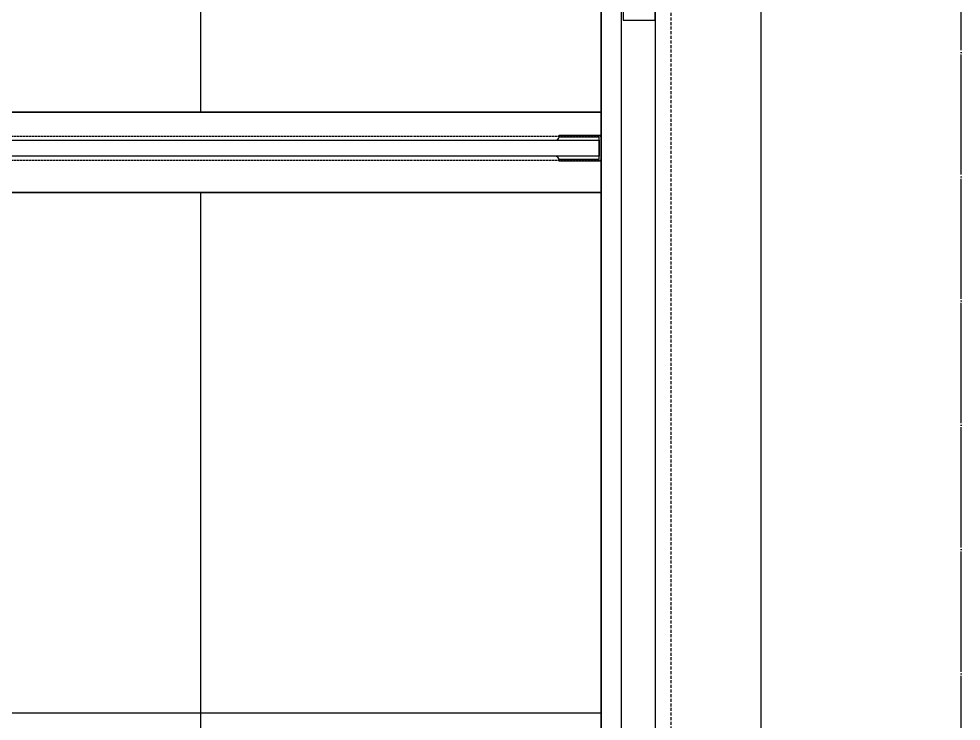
# Model space of a CAD drawing. Extents: x 42284 to 53516, y 22095 to 40513.
# Drawn here: x 49269.8 to 49740.9, y 27149.4 to 27500.2 of the extents above; entities that cross this region are included whole.
import ezdxf

# ---------------------------------------------------------------- set-up
doc = ezdxf.new("R2010")
doc.units = 0
doc.header["$MEASUREMENT"] = 0
for name, pattern in [('UP-ADD-LT-1', [62, 60, -1, 0, -1]), ('UP-ADD-LT-5', [2.3, 1.5, -0.8]), ('UP-ADD-LT-8', [0.75, 0.5, -0.25])]:
    doc.linetypes.add(name, pattern=pattern)
for name, color, linetype in [('25B_0 TILE LINE & HATCH', 8, 'Continuous'), ('25B_A-CEN', 1, 'UP-ADD-LT-1'), ('25B_A-CON', 2, 'Continuous'), ('25B_A-ETC', 7, 'Continuous'), ('25B_A-MC', 171, 'Continuous'), ('25B_A-TILE', 253, 'Continuous'), ('25B_LH-UBR', 4, 'Continuous'), ('25B_UBR-TILE LINE & HATCH', 252, 'Continuous'), ('25B_UBR내부자재', 6, 'Continuous'), ('25B_X-25$0$AA-FFXM-SANI', 4, 'Continuous'), ('25B_X-25$0$AA-XXXX-PAT2', 1, 'Continuous'), ('25B_도기&수전', 6, 'Continuous')]:
    doc.layers.add(name, color=color, linetype=linetype)

msp = doc.modelspace()

# ---------------------------------------------------------------- hatches: boundary and pattern name
at = {"layer": '25B_X-25$0$AA-XXXX-PAT2'}
h = msp.add_hatch(dxfattribs=at)
h.set_pattern_fill('AR-CONC', color=256, scale=5)
h.set_pattern_definition([(50, (48610.9, 27413.6), (910.9, -79.7), [95.25, -1047.75]), (355, (48610.9, 27413.6), (-176.2, 955.3), [76.2, -838.2]), (100.45, (48686.8, 27406.9), (734.7, 875.6), [80.95, -890.45]), (46.18, (48610.9, 27667.6), (1355.4, -210.2), [142.9, -1571.6]), (96.64, (48723.8, 27650), (1187, 1237.1), [121.4, -1335.7]), (351.18, (48610.9, 27667.6), (1187, 1237.1), [114.3, -1257.3]), (21, (48737.9, 27604.1), (758.1, -511.3), [95.25, -1047.75]), (326, (48737.9, 27604.1), (309, 920.9), [76.2, -838.2]), (71.45, (48801, 27561.45), (1067.1, 409.6), [80.95, -890.45]), (37.5, (48610.87, 27413.56), (15.44, 422.78), [0, -828.04, 0, -850.9, 0, -841.375]), (7.5, (48610.87, 27413.56), (334.1, 500.9), [0, -485.14, 0, -808.99, 0, -320.675]), (327.5, (48327.66, 27413.56), (677.95, -28.64), [0, -317.5, 0, -990.6, 0, -1314.45]), (317.5, (48200.66, 27413.56), (740.65, 127.13), [0, -412.75, 0, -657.86, 0, -933.45])])
h.paths.add_polyline_path([(48610.87, 27453.56), (48610.87, 27413.56), (49560.87, 27413.56), (49560.87, 27453.56)])

# ---------------------------------------------------------------- linework, layer by layer
at = {"layer": '25B_0 TILE LINE & HATCH', "elevation": 0}
msp.add_lwpolyline([(49587.87, 27515.56), (49571.87, 27515.56), (49571.87, 27499.56), (49587.87, 27499.56)], close=True, dxfattribs=at)
at = {"layer": '25B_A-CEN'}
msp.add_line((49740.87, 25683.68), (49740.87, 34366.08), dxfattribs=at)
at = {"layer": '25B_A-CON'}
msp.add_line((49640.87, 26003.56), (49640.87, 33943.56), dxfattribs=at)
at = {"layer": '25B_A-ETC', "color": 8, "linetype": 'Continuous'}
for points in [[(49570.87, 28903.56), (49570.87, 26653.56)], [(49587.87, 28893.56), (49587.87, 26653.56)]]:
    msp.add_lwpolyline(points, dxfattribs=at)
at = {"layer": '25B_A-MC'}
for p, q in [((49560.87, 29089.04), (49560.87, 26618.56)), ((49560.87, 25683.68), (49560.87, 29023.56))]:
    msp.add_line(p, q, dxfattribs=at)
at = {"layer": '25B_A-TILE'}
for p, q in [((49360.87, 27453.56), (49360.87, 27595.56)), ((49360.87, 26653.56), (49360.87, 27413.56)), ((48610.87, 27153.56), (49560.87, 27153.56))]:
    msp.add_line(p, q, dxfattribs=at)
at = {"layer": '25B_LH-UBR', "color": 6}
for centre, start, end in [((49538.14, 27441.3), 265.0841, 352.1513), ((49538.14, 27429.82), 7.8487, 94.9159)]:
    msp.add_arc(centre, 1.74, start, end, dxfattribs=at)
at = {"layer": '25B_UBR-TILE LINE & HATCH', "linetype": 'UP-ADD-LT-8'}
for p, q in [((48610.87, 27441.56), (49560.87, 27441.56)), ((48610.87, 27429.56), (49560.87, 27429.56))]:
    msp.add_line(p, q, dxfattribs=at)
at = {"layer": '25B_UBR내부자재'}
msp.add_lwpolyline([(49559.87, 27431.56), (49238.64, 27431.56), (49238.64, 27439.56), (49559.87, 27439.56)], close=True, dxfattribs=at)
at = {"layer": '25B_X-25$0$AA-FFXM-SANI', "color": 8, "linetype": 'UP-ADD-LT-5'}
msp.add_lwpolyline([(48225.87, 28938.56), (48225.87, 27418.56), (48575.87, 27418.56), (48575.87, 26618.56), (49595.87, 26618.56), (49595.87, 28938.56)], close=True, dxfattribs=at)
at = {"layer": '25B_X-25$0$AA-FFXM-SANI'}
msp.add_lwpolyline([(48610.87, 27453.56), (49560.87, 27453.56), (49560.87, 27413.56), (48610.87, 27413.56)], close=True, dxfattribs=at)
at = {"layer": '25B_X-25$0$AA-FFXM-SANI', "elevation": 0}
msp.add_lwpolyline([(49560.87, 27453.56), (48610.87, 27453.56), (48610.87, 27413.56), (49560.87, 27413.56)], close=True, dxfattribs=at)
at = {"layer": '25B_X-25$0$AA-XXXX-PAT2'}
msp.add_line((48610.87, 27453.56), (49560.87, 27453.56), dxfattribs=at)
at = {"layer": '25B_도기&수전'}
for p, q in [((49539.87, 27441.06), (49539.87, 27442.06)), ((49539.87, 27442.06), (49560.87, 27442.06)), ((49560.87, 27442.06), (49560.87, 27429.06)), ((49559.87, 27441.06), (49539.87, 27441.06)), ((49559.87, 27430.06), (49559.87, 27441.06)), ((49539.87, 27430.06), (49559.87, 27430.06)), ((49539.87, 27429.06), (49539.87, 27430.06)), ((49560.87, 27429.06), (49539.87, 27429.06))]:
    msp.add_line(p, q, dxfattribs=at)

doc.saveas('drawing.dxf')
